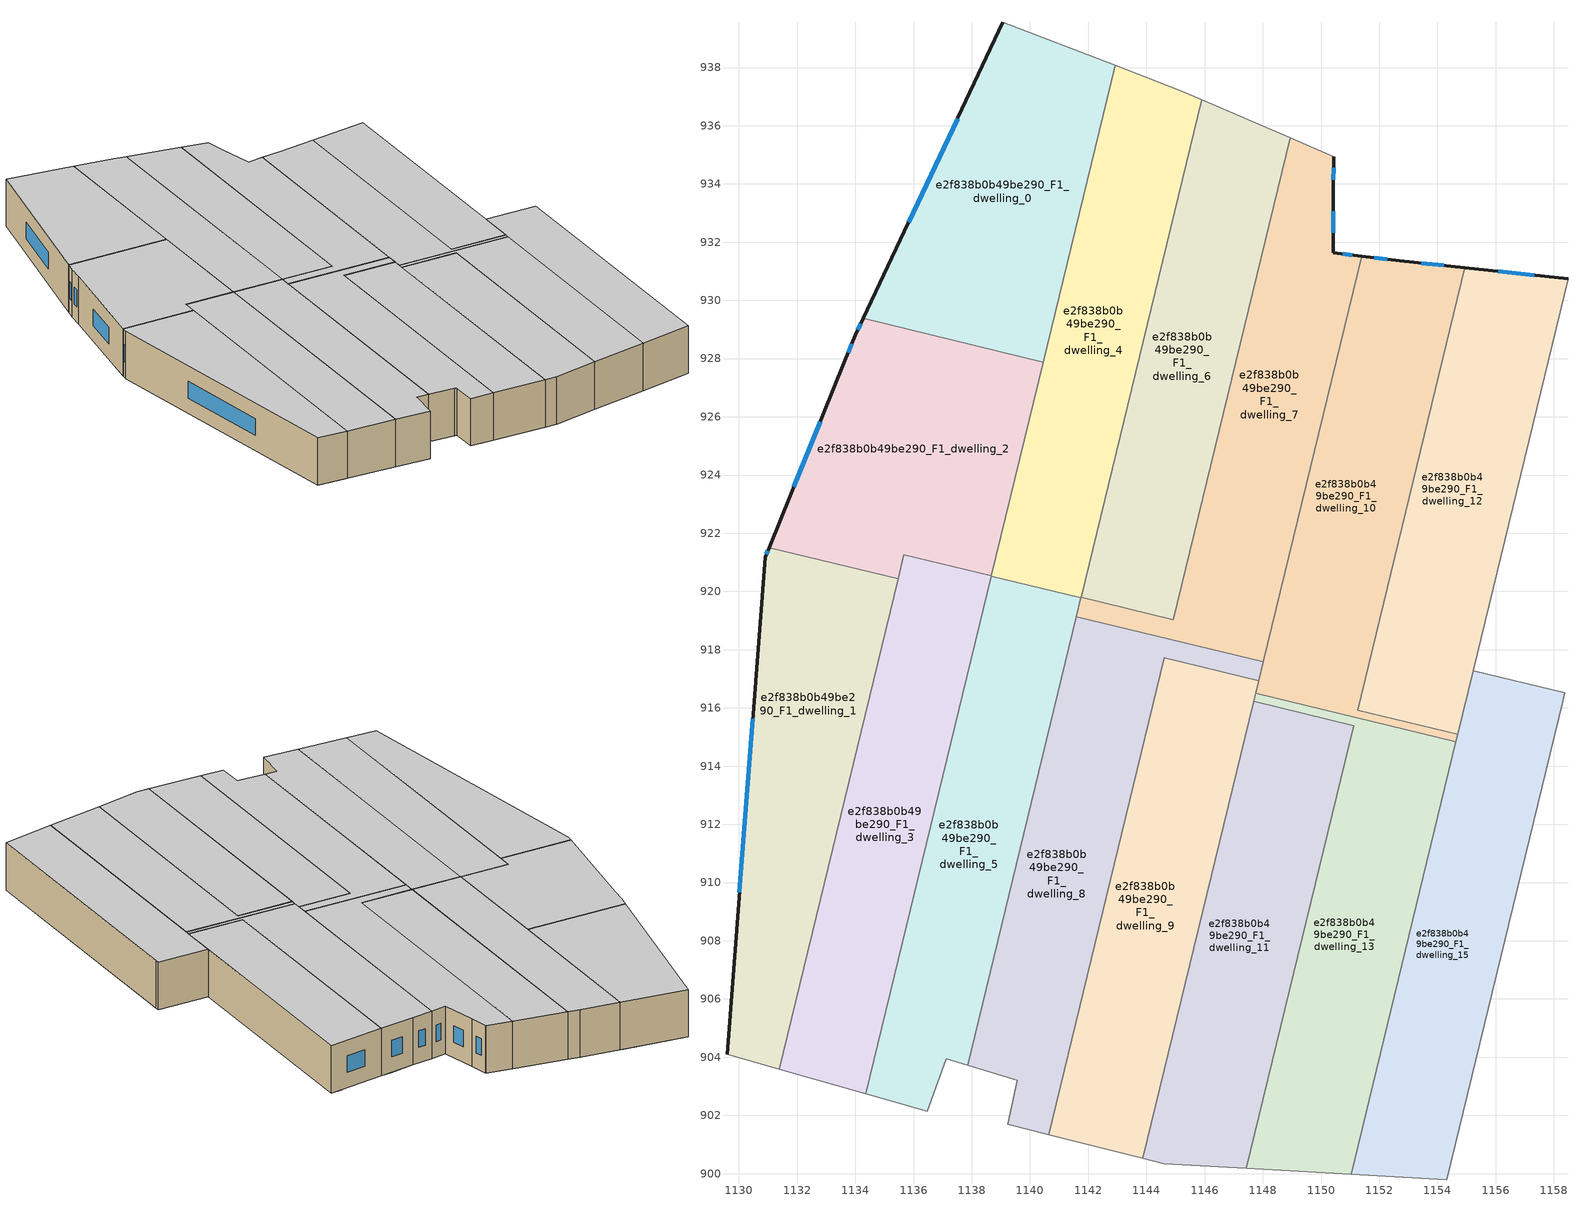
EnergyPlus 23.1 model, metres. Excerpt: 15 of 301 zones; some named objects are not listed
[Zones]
e2f838b0b49be290_F1_dwelling_0
 floor to e2f838b0b49be290_F0_dwelling_0 (EU_floor_Construction): 1142.73,938.14 1140.26,927.93 1134.28,929.38 1139.07,939.55 z3
 floor to e2f838b0b49be290_F0_dwelling_4 (EU_floor_Construction): 1142.92,938.07 1140.46,927.88 1140.26,927.93 1142.73,938.14 z3
 wall outside (EU_wall_Construction): 1139.07,939.55 1134.28,929.38 z3:6
 wall to e2f838b0b49be290_F1_dwelling_2 (EU_wall_Construction): 1134.28,929.38 1140.46,927.88 z3:6
 wall adiabatic (EU_wall_Construction): 1142.92,938.07 1139.07,939.55 z3:6
 wall to e2f838b0b49be290_F1_dwelling_4 (EU_wall_Construction): 1140.46,927.88 1142.92,938.07 z3:6
 window (EU_Window_Construction): 1137.51,936.24 1135.84,932.69 z3.98:5.02
 ceiling to e2f838b0b49be290_F2_dwelling_0 (EU_floor_Construction): 1140.46,927.88 1142.92,938.07 1139.07,939.55 1134.28,929.38 z6
e2f838b0b49be290_F1_dwelling_1
 floor to e2f838b0b49be290_F0_dwelling_1 (EU_floor_Construction): 1135.37,920.44 1131.29,903.62 1129.59,904.11 1130.9,921.18 1131.03,921.49 z3
 floor to e2f838b0b49be290_F0_dwelling_2 (EU_floor_Construction): 1135.37,920.46 1135.37,920.44 1131.03,921.49 1131.04,921.51 z3
 floor adiabatic (EU_floor_Construction): 1135.47,920.44 1131.39,903.59 1131.29,903.62 1135.37,920.46 z3
 wall outside (EU_wall_Construction): 1131.04,921.51 1130.9,921.18 1129.59,904.11 z3:6
 wall to e2f838b0b49be290_F1_dwelling_2 (EU_wall_Construction): 1135.47,920.44 1131.04,921.51 z3:6
 wall adiabatic (EU_wall_Construction): 1129.59,904.11 1131.39,903.59 z3:6
 wall to e2f838b0b49be290_F1_dwelling_3 (EU_wall_Construction): 1131.39,903.59 1135.47,920.44 z3:6
 window (EU_Window_Construction): 1130.48,915.63 1130.02,909.66 / 1130.99,921.4 1130.95,921.29 z3.98:5.02
 ceiling to e2f838b0b49be290_F2_dwelling_1 (EU_floor_Construction): 1131.39,903.59 1135.47,920.44 1131.04,921.51 1130.9,921.18 1129.59,904.11 z6
e2f838b0b49be290_F1_dwelling_10
 floor to e2f838b0b49be290_F0_dwelling_10 (EU_floor_Construction): 1154.25,931.2 1150.56,915.97 1153.9,915.16 1153.87,915.03 1147.75,916.51 1151.39,931.52 1152.71,931.36 z3
 floor to e2f838b0b49be290_F0_dwelling_12 (EU_floor_Construction): 1154.93,931.12 1151.45,916.74 1150.79,916.91 1154.25,931.2 z3
 floor to e2f838b0b49be290_F0_dwelling_15 (EU_floor_Construction): 1154.69,915.09 1154.69,915.07 1154.63,914.84 1153.87,915.03 1153.9,915.16 1150.56,915.97 1150.79,916.91 1151.45,916.74 1151.25,915.92 z3
 wall outside (EU_wall_Construction): 1154.93,931.12 1152.71,931.36 1151.39,931.52 z3:6
 wall to e2f838b0b49be290_F1_dwelling_12 (EU_wall_Construction): 1154.69,915.09 1151.25,915.92 1154.93,931.12 z3:6
 wall to e2f838b0b49be290_F1_dwelling_13 (EU_wall_Construction): 1147.75,916.51 1154.63,914.84 z3:6
 wall to e2f838b0b49be290_F1_dwelling_7 (EU_wall_Construction): 1151.39,931.52 1148.01,917.58 z3:6
 wall to e2f838b0b49be290_F1_dwelling_15 (EU_wall_Construction): 1154.63,914.84 1154.69,915.09 z3:6
 wall to e2f838b0b49be290_F1_dwelling_8 (EU_wall_Construction): 1148.01,917.58 1147.86,916.94 z3:6
 wall to e2f838b0b49be290_F1_dwelling_9 (EU_wall_Construction): 1147.86,916.94 1147.75,916.51 z3:6
 window (EU_Window_Construction): 1154.21,931.2 1153.43,931.28 / 1152.28,931.41 1151.82,931.46 z3.98:5.02
 ceiling to e2f838b0b49be290_F2_dwelling_10 (EU_floor_Construction): 1154.63,914.84 1154.69,915.09 1151.25,915.92 1154.93,931.12 1152.71,931.36 1151.39,931.52 1147.75,916.51 z6
e2f838b0b49be290_F1_dwelling_11
 floor to e2f838b0b49be290_F0_dwelling_11 (EU_floor_Construction): 1150.44,915.47 1146.74,900.22 1144.6,900.34 1143.88,900.52 1147.67,916.14 z3
 floor to e2f838b0b49be290_F0_dwelling_13 (EU_floor_Construction): 1151.12,915.39 1147.44,900.18 1146.74,900.22 1150.44,915.47 1147.67,916.14 1147.69,916.22 z3
 wall adiabatic (EU_wall_Construction): 1143.88,900.52 1144.6,900.34 1147.44,900.18 z3:6
 wall to e2f838b0b49be290_F1_dwelling_13 (EU_wall_Construction): 1147.44,900.18 1151.12,915.39 1147.69,916.22 z3:6
 wall to e2f838b0b49be290_F1_dwelling_9 (EU_wall_Construction): 1147.69,916.22 1143.88,900.52 z3:6
 ceiling to e2f838b0b49be290_F2_dwelling_11 (EU_floor_Construction): 1147.44,900.18 1151.12,915.39 1147.69,916.22 1143.88,900.52 1144.6,900.34 z6
e2f838b0b49be290_F1_dwelling_12
 floor to e2f838b0b49be290_F0_dwelling_14 (EU_floor_Construction): 1158.48,930.75 1155.14,916.93 1154.37,917.11 1157.69,930.83 z3
 floor to e2f838b0b49be290_F0_dwelling_15 (EU_floor_Construction): 1154.89,915.91 1154.69,915.09 1151.25,915.92 1151.45,916.74 z3
 floor adiabatic (EU_floor_Construction): 1158.48,930.75 1157.69,930.83 1154.37,917.11 1155.14,916.93 1154.89,915.91 1151.45,916.74 1154.93,931.12 z3
 wall outside (EU_wall_Construction): 1158.48,930.75 1154.93,931.12 z3:6
 wall to e2f838b0b49be290_F1_dwelling_14 (EU_wall_Construction): 1155.22,917.28 1158.48,930.75 z3:6
 wall to e2f838b0b49be290_F1_dwelling_15 (EU_wall_Construction): 1154.69,915.09 1155.22,917.28 z3:6
 window (EU_Window_Construction): 1157.33,930.87 1156.09,931 z3.98:5.02
 ceiling to e2f838b0b49be290_F2_dwelling_12 (EU_floor_Construction): 1154.69,915.09 1158.48,930.75 1154.93,931.12 1151.25,915.92 z6
e2f838b0b49be290_F1_dwelling_13
 floor to e2f838b0b49be290_F0_dwelling_13 (EU_floor_Construction): 1153.84,914.91 1150.23,900.03 1147.44,900.18 1151.12,915.39 1147.69,916.22 1147.73,916.39 z3
 floor to e2f838b0b49be290_F0_dwelling_15 (EU_floor_Construction): 1154.63,914.84 1151.03,899.98 1150.23,900.03 1153.87,915.03 z3
 floor to e2f838b0b49be290_F0_dwelling_10 (EU_floor_Construction): 1153.87,915.03 1153.84,914.91 1147.73,916.39 1147.75,916.51 z3
 wall adiabatic (EU_wall_Construction): 1147.44,900.18 1151.03,899.98 z3:6
 wall to e2f838b0b49be290_F1_dwelling_15 (EU_wall_Construction): 1151.03,899.98 1154.63,914.84 z3:6
 wall to e2f838b0b49be290_F1_dwelling_9 (EU_wall_Construction): 1147.75,916.51 1147.69,916.22 z3:6
 ceiling to e2f838b0b49be290_F2_dwelling_13 (EU_floor_Construction): 1151.03,899.98 1154.63,914.84 1147.75,916.51 1147.69,916.22 1151.12,915.39 1147.44,900.18 z6
e2f838b0b49be290_F1_dwelling_15
 floor to e2f838b0b49be290_F0_dwelling_15 (EU_floor_Construction): 1157.2,915.35 1153.44,899.85 1151.03,899.98 1154.89,915.91 z3
 floor to e2f838b0b49be290_F0_dwelling_12 (EU_floor_Construction): 1157.44,916.37 1157.2,915.35 1154.89,915.91 1155.14,916.93 z3
 floor to e2f838b0b49be290_F0_dwelling_17 (EU_floor_Construction): 1158.27,916.11 1154.32,899.8 1153.44,899.85 1157.43,916.32 z3
 floor to e2f838b0b49be290_F0_dwelling_14 (EU_floor_Construction): 1157.53,916.72 1157.44,916.37 1155.14,916.93 1155.22,917.28 z3
 floor to e2f838b0b49be290_F0_dwelling_16 (EU_floor_Construction): 1158.37,916.52 1158.27,916.11 1157.43,916.32 1157.53,916.72 z3
 wall to e2f838b0b49be290_F1_dwelling_14 (EU_wall_Construction): 1158.37,916.51 1155.22,917.28 z3:6
 wall adiabatic (EU_wall_Construction): 1151.03,899.98 1154.32,899.8 z3:6
 wall to e2f838b0b49be290_F1_dwelling_17 (EU_wall_Construction): 1154.32,899.8 1158.3,916.22 z3:6
 wall to e2f838b0b49be290_F1_dwelling_16 (EU_wall_Construction): 1158.3,916.22 1158.37,916.52 z3:6
 ceiling to e2f838b0b49be290_F2_dwelling_15 (EU_floor_Construction): 1154.32,899.8 1158.37,916.51 1155.22,917.28 1151.03,899.98 z6
e2f838b0b49be290_F1_dwelling_2
 floor to e2f838b0b49be290_F0_dwelling_2 (EU_floor_Construction): 1140.25,927.89 1138.48,920.59 1135.57,921.3 1135.37,920.46 1131.04,921.51 1133.64,927.92 1134,928.8 1134.26,929.34 z3
 floor to e2f838b0b49be290_F0_dwelling_0 (EU_floor_Construction): 1140.26,927.93 1140.25,927.89 1134.26,929.34 1134.28,929.38 z3
 floor to e2f838b0b49be290_F0_dwelling_4 (EU_floor_Construction): 1140.46,927.88 1138.68,920.53 1138.48,920.58 1140.26,927.93 z3
 floor to e2f838b0b49be290_F0_dwelling_3 (EU_floor_Construction): 1138.48,920.59 1138.48,920.58 1135.67,921.26 1135.47,920.44 1135.37,920.46 1135.57,921.3 z3
 wall outside (EU_wall_Construction): 1134.28,929.38 1134,928.8 1133.64,927.92 1131.04,921.51 z3:6
 wall to e2f838b0b49be290_F1_dwelling_3 (EU_wall_Construction): 1135.47,920.44 1135.67,921.26 1138.68,920.53 z3:6
 wall to e2f838b0b49be290_F1_dwelling_4 (EU_wall_Construction): 1138.68,920.53 1140.46,927.88 z3:6
 window (EU_Window_Construction): 1132.79,925.83 1131.88,923.59 / 1133.88,928.51 1133.76,928.2 / 1134.19,929.19 1134.09,928.99 z3.98:5.02
 ceiling to e2f838b0b49be290_F2_dwelling_2 (EU_floor_Construction): 1138.68,920.53 1140.46,927.88 1134.28,929.38 1134,928.8 1133.64,927.92 1131.04,921.51 1135.47,920.44 1135.67,921.26 z6
e2f838b0b49be290_F1_dwelling_3
 floor adiabatic (EU_floor_Construction): 1138.68,920.53 1134.37,902.74 1131.39,903.59 1135.67,921.26 z3
 wall adiabatic (EU_wall_Construction): 1131.39,903.59 1134.37,902.74 z3:6
 wall to e2f838b0b49be290_F1_dwelling_5 (EU_wall_Construction): 1134.37,902.74 1138.67,920.53 z3:6
 ceiling to e2f838b0b49be290_F2_dwelling_3 (EU_floor_Construction): 1134.37,902.74 1138.68,920.53 1135.67,921.26 1131.39,903.59 z6
e2f838b0b49be290_F1_dwelling_4
 floor to e2f838b0b49be290_F0_dwelling_4 (EU_floor_Construction): 1145.22,937.19 1145.6,937.03 1141.44,919.86 1138.68,920.53 1142.92,938.07 z3
 floor to e2f838b0b49be290_F0_dwelling_6 (EU_floor_Construction): 1145.9,936.9 1141.78,919.92 1141.47,920 1145.6,937.03 z3
 floor to e2f838b0b49be290_F0_dwelling_7 (EU_floor_Construction): 1141.78,919.92 1141.75,919.78 1141.44,919.86 1141.47,920 z3
 wall adiabatic (EU_wall_Construction): 1145.9,936.9 1145.22,937.19 1142.92,938.07 z3:6
 wall to e2f838b0b49be290_F1_dwelling_5 (EU_wall_Construction): 1138.68,920.53 1141.75,919.78 z3:6
 wall to e2f838b0b49be290_F1_dwelling_6 (EU_wall_Construction): 1141.75,919.8 1145.9,936.9 z3:6
 wall to e2f838b0b49be290_F1_dwelling_7 (EU_wall_Construction): 1141.75,919.78 1141.75,919.8 z3:6
 ceiling to e2f838b0b49be290_F2_dwelling_4 (EU_floor_Construction): 1141.75,919.78 1145.9,936.9 1145.22,937.19 1142.92,938.07 1138.68,920.53 z6
e2f838b0b49be290_F1_dwelling_5
 floor to e2f838b0b49be290_F0_dwelling_5 (EU_floor_Construction): 1141.42,919.79 1137.55,903.81 1137.13,903.94 1136.46,902.14 1134.37,902.74 1138.66,920.46 z3
 floor to e2f838b0b49be290_F0_dwelling_8 (EU_floor_Construction): 1141.64,919.34 1137.86,903.72 1137.55,903.81 1141.33,919.42 z3
 floor to e2f838b0b49be290_F0_dwelling_4 (EU_floor_Construction): 1141.44,919.86 1141.42,919.79 1138.66,920.46 1138.68,920.53 z3
 floor to e2f838b0b49be290_F0_dwelling_7 (EU_floor_Construction): 1141.75,919.78 1141.64,919.34 1141.33,919.42 1141.44,919.86 z3
 wall adiabatic (EU_wall_Construction): 1134.37,902.74 1136.46,902.14 1137.13,903.94 1137.86,903.72 z3:6
 wall to e2f838b0b49be290_F1_dwelling_8 (EU_wall_Construction): 1137.86,903.72 1141.59,919.14 z3:6
 wall to e2f838b0b49be290_F1_dwelling_7 (EU_wall_Construction): 1141.59,919.14 1141.75,919.78 z3:6
 ceiling to e2f838b0b49be290_F2_dwelling_5 (EU_floor_Construction): 1137.86,903.72 1141.75,919.78 1138.68,920.53 1134.37,902.74 1136.46,902.14 1137.13,903.94 z6
e2f838b0b49be290_F1_dwelling_6
 floor to e2f838b0b49be290_F0_dwelling_7 (EU_floor_Construction): 1148.93,935.59 1144.92,919.03 1141.75,919.8 1141.78,919.92 1144.55,919.25 1148.55,935.75 z3
 floor adiabatic (EU_floor_Construction): 1148.55,935.75 1144.55,919.25 1141.78,919.92 1145.9,936.9 z3
 wall to e2f838b0b49be290_F1_dwelling_7 (EU_wall_Construction): 1141.75,919.8 1144.92,919.03 1148.93,935.59 z3:6
 wall adiabatic (EU_wall_Construction): 1148.93,935.59 1145.9,936.9 z3:6
 ceiling to e2f838b0b49be290_F2_dwelling_6 (EU_floor_Construction): 1144.92,919.03 1148.93,935.59 1145.9,936.9 1141.75,919.8 z6
e2f838b0b49be290_F1_dwelling_7
 floor to e2f838b0b49be290_F0_dwelling_7 (EU_floor_Construction): 1150.44,934.94 1150.41,933.76 1150.43,931.63 1150.82,931.58 1147.51,917.92 1141.64,919.34 1141.75,919.8 1144.92,919.03 1148.93,935.59 1150.43,934.94 z3
 floor to e2f838b0b49be290_F0_dwelling_10 (EU_floor_Construction): 1151.39,931.52 1148.01,917.58 1147.46,917.72 1150.82,931.58 z3
 floor to e2f838b0b49be290_F0_dwelling_8 (EU_floor_Construction): 1147.51,917.92 1147.46,917.72 1141.59,919.14 1141.64,919.34 z3
 wall outside (EU_wall_Construction): 1151.39,931.52 1150.43,931.63 1150.41,933.76 1150.44,934.94 z3:6
 wall adiabatic (EU_wall_Construction): 1150.44,934.94 1150.43,934.94 1148.93,935.59 z3:6
 wall to e2f838b0b49be290_F1_dwelling_8 (EU_wall_Construction): 1141.59,919.14 1148.02,917.58 z3:6
 window (EU_Window_Construction): 1150.42,934.14 1150.43,934.55 / 1150.42,932.32 1150.42,933.07 / 1151.08,931.55 1150.74,931.59 z3.98:5.02
 ceiling to e2f838b0b49be290_F2_dwelling_7 (EU_floor_Construction): 1148.02,917.58 1151.39,931.52 1150.43,931.63 1150.41,933.76 1150.44,934.94 1150.43,934.94 1148.93,935.59 1144.92,919.03 1141.75,919.8 1141.59,919.14 z6
e2f838b0b49be290_F1_dwelling_8
 floor to e2f838b0b49be290_F0_dwelling_8 (EU_floor_Construction): 1147.46,917.72 1147.37,917.34 1144.27,918.09 1140.24,901.44 1139.23,901.7 1139.56,903.2 1137.86,903.72 1141.59,919.14 z3
 floor to e2f838b0b49be290_F0_dwelling_9 (EU_floor_Construction): 1147.37,917.34 1147.3,917.08 1144.61,917.73 1140.64,901.34 1140.24,901.44 1144.27,918.09 z3
 floor to e2f838b0b49be290_F0_dwelling_10 (EU_floor_Construction): 1148.01,917.58 1147.86,916.94 1147.3,917.08 1147.46,917.72 z3
 wall adiabatic (EU_wall_Construction): 1137.86,903.72 1139.45,903.23 1139.56,903.2 1139.23,901.7 1140.64,901.34 z3:6
 wall to e2f838b0b49be290_F1_dwelling_9 (EU_wall_Construction): 1140.64,901.34 1144.61,917.73 1147.86,916.94 z3:6
 ceiling to e2f838b0b49be290_F2_dwelling_8 (EU_floor_Construction): 1140.64,901.34 1144.61,917.73 1147.86,916.94 1148.02,917.58 1141.59,919.14 1137.86,903.72 1139.45,903.23 1139.56,903.2 1139.23,901.7 z6
e2f838b0b49be290_F1_dwelling_9
 floor to e2f838b0b49be290_F0_dwelling_9 (EU_floor_Construction): 1147.3,917.08 1143.33,900.66 1140.64,901.34 1144.61,917.73 z3
 floor to e2f838b0b49be290_F0_dwelling_11 (EU_floor_Construction): 1147.67,916.14 1143.88,900.52 1143.33,900.66 1147.11,916.28 z3
 floor to e2f838b0b49be290_F0_dwelling_13 (EU_floor_Construction): 1147.73,916.39 1147.72,916.37 1147.67,916.14 1147.11,916.28 1147.17,916.53 z3
 floor to e2f838b0b49be290_F0_dwelling_10 (EU_floor_Construction): 1147.86,916.94 1147.75,916.51 1147.73,916.39 1147.17,916.53 1147.3,917.08 z3
 wall adiabatic (EU_wall_Construction): 1140.64,901.34 1143.88,900.52 z3:6
 ceiling to e2f838b0b49be290_F2_dwelling_9 (EU_floor_Construction): 1143.88,900.52 1147.86,916.94 1144.61,917.73 1140.64,901.34 z6
[Building]
EU S2 Campaign: North Axis=0; Terrain=City; Solar Distribution=FullExterior
[Site:Location]
Bologna: Latitude=44.5; Longitude=11.25; Time Zone=1; Elevation=37
[SizingPeriod:WeatherFileDays]
AnnualSizingPeriod: Begin Month=1; Begin Day of Month=1; End Month=12; End Day of Month=31; Day of Week for Start Day=Monday; Use Weather File Daylight Saving Period=No; Use Weather File Rain and Snow Indicators=No
[MATERIAL]
EU_InternalMass_Material: Roughness=MediumRough; Thickness=0.1; Conductivity=1; Density=1800; Specific Heat=900; Thermal Absorptance=0.9; Solar Absorptance=0.7; Visible Absorptance=0.7
[MATERIAL:NOMASS] Roughness=MediumRough; Thermal Absorptance=0.9; Solar Absorptance=0.7; Visible Absorptance=0.7
Name | Thermal Resistance
EU_wall_NoMass | 0.905828
EU_floor_NoMass | 0.67114
[WINDOWMATERIAL:SIMPLEGLAZINGSYSTEM]
EU_Window_SimpleGlazing: UFactor=4.52486; Solar Heat Gain Coefficient=0.85; Visible Transmittance=0.85
[CONSTRUCTION]
EU_wall_Construction: EU_wall_NoMass
EU_floor_Construction: EU_floor_NoMass
EU_Window_Construction: EU_Window_SimpleGlazing
EU_InternalMass_Construction: EU_InternalMass_Material
[ZONE] Type=1; Multiplier=1; Ceiling Height=autocalculate; Floor Area=autocalculate; Part of Total Floor Area=Yes
Name | Volume
e2f838b0b49be290_F1_dwelling_0; e2f838b0b49be290_F1_dwelling_2 | 169.373
e2f838b0b49be290_F1_dwelling_1 | 169.365
e2f838b0b49be290_F1_dwelling_10 | 168.926
e2f838b0b49be290_F1_dwelling_11 | 169.351
e2f838b0b49be290_F1_dwelling_12 | 168.511
e2f838b0b49be290_F1_dwelling_13 | 168.913
e2f838b0b49be290_F1_dwelling_15 | 170.205
e2f838b0b49be290_F1_dwelling_3 | 169.356
e2f838b0b49be290_F1_dwelling_4 | 169.371
e2f838b0b49be290_F1_dwelling_5 | 169.342
e2f838b0b49be290_F1_dwelling_6 | 169.381
e2f838b0b49be290_F1_dwelling_7 | 169.375
e2f838b0b49be290_F1_dwelling_8 | 169.402
e2f838b0b49be290_F1_dwelling_9 | 169.412
[INTERNALMASS] Construction=EU_InternalMass_Construction
Name | Zone or ZoneList | Surface Area
e2f838b0b49be290_F1_dwelling_0_EU_InternalMass | e2f838b0b49be290_F1_dwelling_0 | 56.4556
e2f838b0b49be290_F1_dwelling_1_EU_InternalMass | e2f838b0b49be290_F1_dwelling_1 | 56.4551
e2f838b0b49be290_F1_dwelling_2_EU_InternalMass | e2f838b0b49be290_F1_dwelling_2 | 56.4577
e2f838b0b49be290_F1_dwelling_3_EU_InternalMass | e2f838b0b49be290_F1_dwelling_3 | 56.4525
e2f838b0b49be290_F1_dwelling_4_EU_InternalMass | e2f838b0b49be290_F1_dwelling_4 | 56.4571
e2f838b0b49be290_F1_dwelling_5_EU_InternalMass | e2f838b0b49be290_F1_dwelling_5 | 56.448
e2f838b0b49be290_F1_dwelling_6_EU_InternalMass | e2f838b0b49be290_F1_dwelling_6 | 56.4598
e2f838b0b49be290_F1_dwelling_7_EU_InternalMass | e2f838b0b49be290_F1_dwelling_7 | 56.4582
e2f838b0b49be290_F1_dwelling_8_EU_InternalMass | e2f838b0b49be290_F1_dwelling_8 | 56.4675
e2f838b0b49be290_F1_dwelling_9_EU_InternalMass | e2f838b0b49be290_F1_dwelling_9 | 56.4724
e2f838b0b49be290_F1_dwelling_10_EU_InternalMass | e2f838b0b49be290_F1_dwelling_10 | 56.3092
e2f838b0b49be290_F1_dwelling_11_EU_InternalMass | e2f838b0b49be290_F1_dwelling_11 | 56.4505
e2f838b0b49be290_F1_dwelling_12_EU_InternalMass | e2f838b0b49be290_F1_dwelling_12 | 56.1702
e2f838b0b49be290_F1_dwelling_13_EU_InternalMass | e2f838b0b49be290_F1_dwelling_13 | 56.304
e2f838b0b49be290_F1_dwelling_15_EU_InternalMass | e2f838b0b49be290_F1_dwelling_15 | 56.7351
[OTHEREQUIPMENT] Fuel Type=Electricity; Design Level Calculation Method=Watts/Area; Power per Zone Floor Area=1; Fraction Latent=0; Fraction Radiant=0; Fraction Lost=0; Carbon Dioxide Generation Rate=0; EndUse Subcategory=EU_Step8_InternalGains
Name | Zone or ZoneList or Space or SpaceList | Schedule
EU_Step8_InternalGain_e2f838b0b49be290_F1_dwelling_0_f000 | e2f838b0b49be290_F1_dwelling_0 | EU_Step8_GainSchedule_e2f838b0b49be290_F1_dwelling_0_f000
EU_Step8_InternalGain_e2f838b0b49be290_F1_dwelling_1_f000 | e2f838b0b49be290_F1_dwelling_1 | EU_Step8_GainSchedule_e2f838b0b49be290_F1_dwelling_1_f000
EU_Step8_InternalGain_e2f838b0b49be290_F1_dwelling_2_f000 | e2f838b0b49be290_F1_dwelling_2 | EU_Step8_GainSchedule_e2f838b0b49be290_F1_dwelling_2_f000
EU_Step8_InternalGain_e2f838b0b49be290_F1_dwelling_3_f000 | e2f838b0b49be290_F1_dwelling_3 | EU_Step8_GainSchedule_e2f838b0b49be290_F1_dwelling_3_f000
EU_Step8_InternalGain_e2f838b0b49be290_F1_dwelling_4_f000 | e2f838b0b49be290_F1_dwelling_4 | EU_Step8_GainSchedule_e2f838b0b49be290_F1_dwelling_4_f000
EU_Step8_InternalGain_e2f838b0b49be290_F1_dwelling_5_f000 | e2f838b0b49be290_F1_dwelling_5 | EU_Step8_GainSchedule_e2f838b0b49be290_F1_dwelling_5_f000
EU_Step8_InternalGain_e2f838b0b49be290_F1_dwelling_6_f000 | e2f838b0b49be290_F1_dwelling_6 | EU_Step8_GainSchedule_e2f838b0b49be290_F1_dwelling_6_f000
EU_Step8_InternalGain_e2f838b0b49be290_F1_dwelling_7_f000 | e2f838b0b49be290_F1_dwelling_7 | EU_Step8_GainSchedule_e2f838b0b49be290_F1_dwelling_7_f000
EU_Step8_InternalGain_e2f838b0b49be290_F1_dwelling_8_f000 | e2f838b0b49be290_F1_dwelling_8 | EU_Step8_GainSchedule_e2f838b0b49be290_F1_dwelling_8_f000
EU_Step8_InternalGain_e2f838b0b49be290_F1_dwelling_9_f000 | e2f838b0b49be290_F1_dwelling_9 | EU_Step8_GainSchedule_e2f838b0b49be290_F1_dwelling_9_f000
EU_Step8_InternalGain_e2f838b0b49be290_F1_dwelling_10_f000 | e2f838b0b49be290_F1_dwelling_10 | EU_Step8_GainSchedule_e2f838b0b49be290_F1_dwelling_10_f000
EU_Step8_InternalGain_e2f838b0b49be290_F1_dwelling_11_f000 | e2f838b0b49be290_F1_dwelling_11 | EU_Step8_GainSchedule_e2f838b0b49be290_F1_dwelling_11_f000
EU_Step8_InternalGain_e2f838b0b49be290_F1_dwelling_12_f000 | e2f838b0b49be290_F1_dwelling_12 | EU_Step8_GainSchedule_e2f838b0b49be290_F1_dwelling_12_f000
EU_Step8_InternalGain_e2f838b0b49be290_F1_dwelling_13_f000 | e2f838b0b49be290_F1_dwelling_13 | EU_Step8_GainSchedule_e2f838b0b49be290_F1_dwelling_13_f000
EU_Step8_InternalGain_e2f838b0b49be290_F1_dwelling_15_f000 | e2f838b0b49be290_F1_dwelling_15 | EU_Step8_GainSchedule_e2f838b0b49be290_F1_dwelling_15_f000
[ZONEVENTILATION:DESIGNFLOWRATE] Schedule=EU_AlwaysOn; Design Flow Rate Calculation Method=AirChanges/Hour; Air Changes per Hour=0.73129; Ventilation Type=Natural; Fan Pressure Rise=0; Fan Total Efficiency=1; Constant Term Coefficient=1; Temperature Term Coefficient=0; Velocity Term Coefficient=0; Velocity Squared Term Coefficient=0; Minimum Indoor Temperature=-100; Maximum Indoor Temperature=100; Delta Temperature=-100; Minimum Outdoor Temperature=-100; Maximum Outdoor Temperature=100; Maximum Wind Speed=40
Name | Zone or ZoneList or Space or SpaceList
EU_ConstantAir_e2f838b0b49be290_F1_dwelling_0 | e2f838b0b49be290_F1_dwelling_0
EU_ConstantAir_e2f838b0b49be290_F1_dwelling_1 | e2f838b0b49be290_F1_dwelling_1
EU_ConstantAir_e2f838b0b49be290_F1_dwelling_2 | e2f838b0b49be290_F1_dwelling_2
EU_ConstantAir_e2f838b0b49be290_F1_dwelling_3 | e2f838b0b49be290_F1_dwelling_3
EU_ConstantAir_e2f838b0b49be290_F1_dwelling_4 | e2f838b0b49be290_F1_dwelling_4
EU_ConstantAir_e2f838b0b49be290_F1_dwelling_5 | e2f838b0b49be290_F1_dwelling_5
EU_ConstantAir_e2f838b0b49be290_F1_dwelling_6 | e2f838b0b49be290_F1_dwelling_6
EU_ConstantAir_e2f838b0b49be290_F1_dwelling_7 | e2f838b0b49be290_F1_dwelling_7
EU_ConstantAir_e2f838b0b49be290_F1_dwelling_8 | e2f838b0b49be290_F1_dwelling_8
EU_ConstantAir_e2f838b0b49be290_F1_dwelling_9 | e2f838b0b49be290_F1_dwelling_9
EU_ConstantAir_e2f838b0b49be290_F1_dwelling_10 | e2f838b0b49be290_F1_dwelling_10
EU_ConstantAir_e2f838b0b49be290_F1_dwelling_11 | e2f838b0b49be290_F1_dwelling_11
EU_ConstantAir_e2f838b0b49be290_F1_dwelling_12 | e2f838b0b49be290_F1_dwelling_12
EU_ConstantAir_e2f838b0b49be290_F1_dwelling_13 | e2f838b0b49be290_F1_dwelling_13
EU_ConstantAir_e2f838b0b49be290_F1_dwelling_15 | e2f838b0b49be290_F1_dwelling_15
[HVACTEMPLATE:ZONE:IDEALLOADSAIRSYSTEM] System Availability Schedule=EU_AlwaysOn; Maximum Heating Supply Air Temperature=50; Minimum Cooling Supply Air Temperature=13; Maximum Heating Supply Air Humidity Ratio=0.0156; Minimum Cooling Supply Air Humidity Ratio=0.0077; Heating Limit=NoLimit; Cooling Limit=NoLimit; Heating Availability Schedule=EU_AlwaysOn; Cooling Availability Schedule=EU_CoolingOff; Dehumidification Control Type=ConstantSensibleHeatRatio; Cooling Sensible Heat Ratio=0.7; Dehumidification Setpoint=60; Humidification Control Type=None; Humidification Setpoint=30; Outdoor Air Method=None; Outdoor Air Flow Rate per Person=0.00944; Outdoor Air Flow Rate per Zone Floor Area=0; Outdoor Air Flow Rate per Zone=0; Demand Controlled Ventilation Type=None; Outdoor Air Economizer Type=NoEconomizer; Heat Recovery Type=None; Sensible Heat Recovery Effectiveness=0.7; Latent Heat Recovery Effectiveness=0.65
Name | Template Thermostat
e2f838b0b49be290_F1_dwelling_0 | EU_HeatOnly_e2f838b0b49be290_F1_dwelling_0
e2f838b0b49be290_F1_dwelling_1 | EU_HeatOnly_e2f838b0b49be290_F1_dwelling_1
e2f838b0b49be290_F1_dwelling_2 | EU_HeatOnly_e2f838b0b49be290_F1_dwelling_2
e2f838b0b49be290_F1_dwelling_3 | EU_HeatOnly_e2f838b0b49be290_F1_dwelling_3
e2f838b0b49be290_F1_dwelling_4 | EU_HeatOnly_e2f838b0b49be290_F1_dwelling_4
e2f838b0b49be290_F1_dwelling_5 | EU_HeatOnly_e2f838b0b49be290_F1_dwelling_5
e2f838b0b49be290_F1_dwelling_6 | EU_HeatOnly_e2f838b0b49be290_F1_dwelling_6
e2f838b0b49be290_F1_dwelling_7 | EU_HeatOnly_e2f838b0b49be290_F1_dwelling_7
e2f838b0b49be290_F1_dwelling_8 | EU_HeatOnly_e2f838b0b49be290_F1_dwelling_8
e2f838b0b49be290_F1_dwelling_9 | EU_HeatOnly_e2f838b0b49be290_F1_dwelling_9
e2f838b0b49be290_F1_dwelling_10 | EU_HeatOnly_e2f838b0b49be290_F1_dwelling_10
e2f838b0b49be290_F1_dwelling_11 | EU_HeatOnly_e2f838b0b49be290_F1_dwelling_11
e2f838b0b49be290_F1_dwelling_12 | EU_HeatOnly_e2f838b0b49be290_F1_dwelling_12
e2f838b0b49be290_F1_dwelling_13 | EU_HeatOnly_e2f838b0b49be290_F1_dwelling_13
e2f838b0b49be290_F1_dwelling_15 | EU_HeatOnly_e2f838b0b49be290_F1_dwelling_15
[SIZING:ZONE] Zone Cooling Design Supply Air Temperature Input Method=SupplyAirTemperature; Zone Cooling Design Supply Air Temperature=13; Zone Heating Design Supply Air Temperature Input Method=SupplyAirTemperature; Zone Heating Design Supply Air Temperature=50; Zone Cooling Design Supply Air Humidity Ratio=0.008; Zone Heating Design Supply Air Humidity Ratio=0.008; Cooling Design Air Flow Method=DesignDay; Cooling Design Air Flow Rate=0; Cooling Minimum Air Flow per Zone Floor Area=0.000762; Cooling Minimum Air Flow=0; Cooling Minimum Air Flow Fraction=0.2; Heating Design Air Flow Method=DesignDay; Heating Design Air Flow Rate=0; Heating Maximum Air Flow per Zone Floor Area=0.002032; Heating Maximum Air Flow=0.141576; Heating Maximum Air Flow Fraction=0.3; Account for Dedicated Outdoor Air System=No; Dedicated Outdoor Air System Control Strategy=NeutralSupplyAir; Dedicated Outdoor Air Low Setpoint Temperature for Design=autosize; Dedicated Outdoor Air High Setpoint Temperature for Design=autosize; Zone Load Sizing Method=Sensible Load Only No Latent Load; Zone Latent Cooling Design Supply Air Humidity Ratio Input Method=HumidityRatioDifference; Zone Cooling Design Supply Air Humidity Ratio Difference=0.005; Zone Latent Heating Design Supply Air Humidity Ratio Input Method=HumidityRatioDifference; Zone Humidification Design Supply Air Humidity Ratio Difference=0.005
e2f838b0b49be290_F1_dwelling_0; e2f838b0b49be290_F1_dwelling_1; e2f838b0b49be290_F1_dwelling_2; e2f838b0b49be290_F1_dwelling_3; e2f838b0b49be290_F1_dwelling_4; e2f838b0b49be290_F1_dwelling_5; e2f838b0b49be290_F1_dwelling_6; e2f838b0b49be290_F1_dwelling_7; e2f838b0b49be290_F1_dwelling_8; e2f838b0b49be290_F1_dwelling_9; e2f838b0b49be290_F1_dwelling_10; e2f838b0b49be290_F1_dwelling_11; e2f838b0b49be290_F1_dwelling_12; e2f838b0b49be290_F1_dwelling_13; e2f838b0b49be290_F1_dwelling_15
[SCHEDULE:CONSTANT]
Name | Hourly Value
EU_AlwaysOn | 1
EU_CoolingOff | 0
[SCHEDULE:FILE] Column Number=1; Rows to Skip at Top=0; Number of Hours of Data=8760; Column Separator=Comma; Interpolate to Timestep=No; Minutes per Item=60; Adjust Schedule for Daylight Savings=Yes
Name | File
EU_Step8_GainSchedule_e2f838b0b49be290_F1_dwelling_0_f000 | ../../schedules/e2f838b0b49be290/e2f838b0b49be290_F1_dwelling_0_f000_gain.csv
EU_Step8_GainSchedule_e2f838b0b49be290_F1_dwelling_1_f000 | ../../schedules/e2f838b0b49be290/e2f838b0b49be290_F1_dwelling_1_f000_gain.csv
EU_Step8_GainSchedule_e2f838b0b49be290_F1_dwelling_2_f000 | ../../schedules/e2f838b0b49be290/e2f838b0b49be290_F1_dwelling_2_f000_gain.csv
EU_Step8_GainSchedule_e2f838b0b49be290_F1_dwelling_3_f000 | ../../schedules/e2f838b0b49be290/e2f838b0b49be290_F1_dwelling_3_f000_gain.csv
EU_Step8_GainSchedule_e2f838b0b49be290_F1_dwelling_4_f000 | ../../schedules/e2f838b0b49be290/e2f838b0b49be290_F1_dwelling_4_f000_gain.csv
EU_Step8_GainSchedule_e2f838b0b49be290_F1_dwelling_5_f000 | ../../schedules/e2f838b0b49be290/e2f838b0b49be290_F1_dwelling_5_f000_gain.csv
EU_Step8_GainSchedule_e2f838b0b49be290_F1_dwelling_6_f000 | ../../schedules/e2f838b0b49be290/e2f838b0b49be290_F1_dwelling_6_f000_gain.csv
EU_Step8_GainSchedule_e2f838b0b49be290_F1_dwelling_7_f000 | ../../schedules/e2f838b0b49be290/e2f838b0b49be290_F1_dwelling_7_f000_gain.csv
EU_Step8_GainSchedule_e2f838b0b49be290_F1_dwelling_8_f000 | ../../schedules/e2f838b0b49be290/e2f838b0b49be290_F1_dwelling_8_f000_gain.csv
EU_Step8_GainSchedule_e2f838b0b49be290_F1_dwelling_9_f000 | ../../schedules/e2f838b0b49be290/e2f838b0b49be290_F1_dwelling_9_f000_gain.csv
EU_Step8_GainSchedule_e2f838b0b49be290_F1_dwelling_10_f000 | ../../schedules/e2f838b0b49be290/e2f838b0b49be290_F1_dwelling_10_f000_gain.csv
EU_Step8_GainSchedule_e2f838b0b49be290_F1_dwelling_11_f000 | ../../schedules/e2f838b0b49be290/e2f838b0b49be290_F1_dwelling_11_f000_gain.csv
EU_Step8_GainSchedule_e2f838b0b49be290_F1_dwelling_12_f000 | ../../schedules/e2f838b0b49be290/e2f838b0b49be290_F1_dwelling_12_f000_gain.csv
EU_Step8_GainSchedule_e2f838b0b49be290_F1_dwelling_13_f000 | ../../schedules/e2f838b0b49be290/e2f838b0b49be290_F1_dwelling_13_f000_gain.csv
EU_Step8_GainSchedule_e2f838b0b49be290_F1_dwelling_15_f000 | ../../schedules/e2f838b0b49be290/e2f838b0b49be290_F1_dwelling_15_f000_gain.csv
